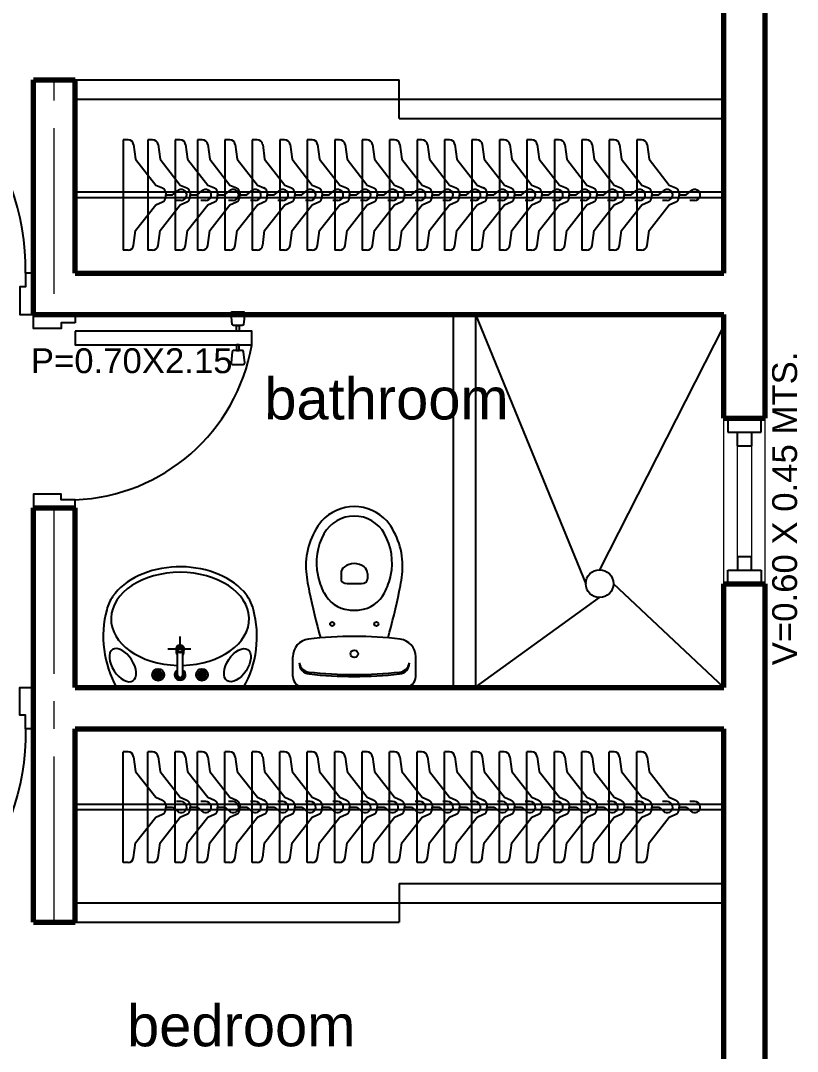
# Model space of a CAD drawing. Header units: millimetres. Extents: x 1707.4 to 1732.2, y 584.6 to 598.3.
# Drawn here: x 1713.745 to 1716.559, y 590.856 to 594.588 of the extents above; entities that cross this region are included whole.
import ezdxf

# ---------------------------------------------------------------- set-up
doc = ezdxf.new("R2010")
doc.units = ezdxf.units.MM
doc.linetypes.add('ACAD_ISO04W100', pattern=[30, 24, -3, 0, -3])
for name, color, linetype, lineweight in [('EJES', 22, 'ACAD_ISO04W100', 18), ('FINA', 141, 'Continuous', 13), ('MEDIANA', 33, 'Continuous', 25), ('MUROS', 142, 'Continuous', 70)]:
    doc.layers.add(name, color=color, linetype=linetype, lineweight=lineweight)
doc.styles.add('arial', font='arial.ttf')

# ---------------------------------------------------------------- blocks, each defined once
blk = doc.blocks.new('Puerta 90')
at = {"layer": 'MEDIANA'}
for points in [[(1219.4383, 1002.7294), (1219.4883, 1002.7294), (1219.4883, 1003.5694), (1219.4383, 1003.5694), (1219.4383, 1002.7294)], [(1219.4083, 1002.7294), (1219.4083, 1002.6794), (1219.4283, 1002.6794), (1219.4283, 1002.5794), (1219.3783, 1002.5794), (1219.3783, 1002.7294), (1219.4083, 1002.7294)], [(1220.2483, 1002.7294), (1220.2483, 1002.6794), (1220.2283, 1002.6794), (1220.2283, 1002.5794), (1220.2783, 1002.5794), (1220.2783, 1002.7294), (1220.2483, 1002.7294)]]:
    blk.add_lwpolyline(points, dxfattribs=at)
for points in [[(1219.4135, 1003.4989), (1219.3735, 1003.4949, -0.443716), (1219.368, 1003.4999), (1219.368, 1003.5388, -0.443716), (1219.3735, 1003.5438), (1219.4135, 1003.5398, -0.385314), (1219.418, 1003.5348), (1219.418, 1003.5039, -0.385314)], [(1219.5132, 1003.4989), (1219.5532, 1003.4949, 0.443716), (1219.5587, 1003.4999), (1219.5587, 1003.5388, 0.443716), (1219.5532, 1003.5438), (1219.5132, 1003.5398, 0.385314), (1219.5087, 1003.5348), (1219.5087, 1003.5039, 0.385314)]]:
    blk.add_lwpolyline(points, format="xyb", close=True, dxfattribs=at)
for points in [[(1219.4383, 1003.5144), (1219.418, 1003.5144), (1219.418, 1003.5244), (1219.4383, 1003.5244)], [(1219.4883, 1003.5144), (1219.5087, 1003.5144), (1219.5087, 1003.5244), (1219.4883, 1003.5244)]]:
    blk.add_lwpolyline(points, close=True, dxfattribs=at)
blk.add_arc((1219.4306, 1002.7533), 0.8181, 358.3208, 85.9543, dxfattribs=at)
blk = doc.blocks.new('Puerta 70')
at = {"layer": 'MEDIANA'}
for points in [[(2331.5853, 483.3201), (2331.6353, 483.3201), (2331.6353, 483.9601), (2331.5853, 483.9601), (2331.5853, 483.3201)], [(2331.5553, 483.3201), (2331.5553, 483.2701), (2331.5753, 483.2701), (2331.5753, 483.1701), (2331.5253, 483.1701), (2331.5253, 483.3201), (2331.5553, 483.3201)], [(2332.1953, 483.3201), (2332.1953, 483.2701), (2332.1753, 483.2701), (2332.1753, 483.1701), (2332.2253, 483.1701), (2332.2253, 483.3201), (2332.1953, 483.3201)]]:
    blk.add_lwpolyline(points, dxfattribs=at)
for points in [[(2331.5605, 483.8897), (2331.5205, 483.8857, -0.443716), (2331.515, 483.8906), (2331.515, 483.9296, -0.443716), (2331.5205, 483.9346), (2331.5605, 483.9306, -0.385314), (2331.565, 483.9256), (2331.565, 483.8946, -0.385314)], [(2331.6602, 483.8897), (2331.7002, 483.8857, 0.443716), (2331.7057, 483.8906), (2331.7057, 483.9296, 0.443716), (2331.7002, 483.9346), (2331.6602, 483.9306, 0.385314), (2331.6557, 483.9256), (2331.6557, 483.8946, 0.385314)]]:
    blk.add_lwpolyline(points, format="xyb", close=True, dxfattribs=at)
for points in [[(2331.5853, 483.9051), (2331.565, 483.9051), (2331.565, 483.9151), (2331.5853, 483.9151)], [(2331.6353, 483.9051), (2331.6557, 483.9051), (2331.6557, 483.9151), (2331.6353, 483.9151)]]:
    blk.add_lwpolyline(points, close=True, dxfattribs=at)
blk.add_arc((2331.5211, 483.2951), 0.6747, 2.1233, 80.2485, dxfattribs=at)
blk = doc.blocks.new('ncel')
at = {"layer": 'MEDIANA', "color": 154}
for p, q in [((-15.045, 12.5538), (-15.045, 12.4338)), ((-15.045, 12.5538), (-14.995, 12.5538)), ((-14.995, 12.5538), (-14.995, 12.4338)), ((-14.945, 12.5188), (-14.995, 12.5188)), ((-14.945, 12.5188), (-14.945, 12.4688)), ((-14.995, 12.4688), (-14.945, 12.4688)), ((-14.995, 12.4338), (-15.045, 12.4338))]:
    blk.add_line(p, q, dxfattribs=at)
blk = doc.blocks.new('Lavabo')
at = {"layer": 'MEDIANA'}
for p, q in [((1213.0804, 889.1145), (1213.5404, 889.1145)), ((1213.2269, 889.0704), (1213.2179, 889.0747)), ((1213.2269, 889.0663), (1213.2179, 889.062)), ((1213.2279, 889.0717), (1213.221, 889.079)), ((1213.2279, 889.0649), (1213.221, 889.0577)), ((1213.2317, 889.073), (1213.233, 889.0829)), ((1213.2317, 889.0637), (1213.233, 889.0538)), ((1213.2334, 889.0725), (1213.2381, 889.0812)), ((1213.2334, 889.0642), (1213.2381, 889.0555)), ((1213.2357, 889.0692), (1213.2455, 889.071)), ((1213.2357, 889.0675), (1213.2455, 889.0657)), ((1213.3007, 889.0683), (1213.3007, 888.9851)), ((1213.3201, 889.0683), (1213.3201, 888.9851)), ((1213.3851, 889.0692), (1213.3753, 889.071)), ((1213.3851, 889.0675), (1213.3753, 889.0657)), ((1213.3875, 889.0725), (1213.3827, 889.0812)), ((1213.3875, 889.0642), (1213.3827, 889.0555)), ((1213.3891, 889.073), (1213.3878, 889.0829)), ((1213.3891, 889.0637), (1213.3878, 889.0538)), ((1213.3929, 889.0717), (1213.3998, 889.079)), ((1213.3929, 889.0649), (1213.3998, 889.0577)), ((1213.3939, 889.0704), (1213.4029, 889.0747)), ((1213.3939, 889.0663), (1213.4029, 889.062)), ((1213.3542, 888.9744), (1213.2715, 888.9744)), ((1213.3104, 888.9744), (1213.3104, 888.9294))]:
    blk.add_line(p, q, dxfattribs=at)
for centre, radius in [((1213.2311, 889.0683), 0.0216), ((1213.2311, 889.0683), 0.00468), ((1213.2311, 889.0683), 0.0025), ((1213.2311, 889.0683), 3.87e-14), ((1213.3897, 889.0683), 0.0216), ((1213.3897, 889.0683), 0.00468), ((1213.3897, 889.0683), 0.0025), ((1213.3897, 889.0683), 3.87e-14), ((1213.3104, 888.9744), 0.0144), ((1213.3104, 888.9744), 0.0108)]:
    blk.add_circle(centre, radius, dxfattribs=at)
for centre, radius, start, end in [((1213.4087, 888.9297), 0.3767, 150.6241, 194.8845), ((1213.2121, 888.9297), 0.3767, 345.1155, 29.3759), ((1213.2311, 889.0683), 0.0147, 154.4598, 205.5402), ((1213.2195, 889.0768), 0.00267, 32.9831, 255.0169), ((1213.2195, 889.0599), 0.00267, 104.9831, 327.0169), ((1213.2311, 889.0683), 0.0147, 82.4598, 133.5402), ((1213.2311, 889.0683), 0.00998, 154.5084, 205.4916), ((1213.2311, 889.0683), 0.00998, 82.5084, 133.4916), ((1213.2311, 889.0683), 0.00998, 226.5084, 277.4916), ((1213.2356, 889.082), 0.00267, 320.9831, 183.0169), ((1213.2311, 889.0683), 0.00998, 10.5084, 61.4916), ((1213.2311, 889.0683), 0.00998, 298.5084, 349.4916), ((1213.2311, 889.0683), 0.0147, 10.4598, 61.5402), ((1213.2311, 889.0683), 0.0147, 298.4598, 349.5402), ((1213.2455, 889.0683), 0.00267, 248.9831, 111.0169), ((1213.3104, 889.0683), 0.0197, 299.6409, 240.3591), ((1213.3104, 889.0683), 0.0146, 311.6355, 228.3645), ((1213.3104, 889.0683), 0.00972, 0, 180), ((1213.3753, 889.0683), 0.00267, 68.9831, 291.0169), ((1213.3897, 889.0683), 0.0147, 118.4598, 169.5402), ((1213.3897, 889.0683), 0.0147, 190.4598, 241.5402), ((1213.3897, 889.0683), 0.00998, 118.5084, 169.4916), ((1213.3897, 889.0683), 0.00998, 190.5084, 241.4916), ((1213.3853, 889.082), 0.00267, 356.9831, 219.0169), ((1213.3897, 889.0683), 0.0147, 46.4598, 97.5402), ((1213.3897, 889.0683), 0.00998, 46.5084, 97.4916), ((1213.3897, 889.0683), 0.00998, 262.5084, 313.4916), ((1213.3897, 889.0683), 0.00998, 334.5084, 25.4916), ((1213.4014, 889.0768), 0.00267, 284.9831, 147.0169), ((1213.4014, 889.0599), 0.00267, 212.9831, 75.0169), ((1213.3897, 889.0683), 0.0147, 334.4598, 25.5402), ((1213.2311, 889.0683), 0.0147, 226.4598, 277.5402), ((1213.2356, 889.0546), 0.00267, 176.9831, 39.0169), ((1213.3853, 889.0546), 0.00267, 140.9831, 3.0169), ((1213.3897, 889.0683), 0.0147, 262.4598, 313.5402), ((1213.3104, 888.9854), 0.0141, 133.7459, 46.2541), ((1213.3104, 888.9851), 0.00972, 180, 0)]:
    blk.add_arc(centre, radius, start, end, dxfattribs=at)
blk.add_ellipse((1213.1028, 889.0335), major_axis=(-0.037, -0.0566), ratio=0.555174, dxfattribs=at)
at = {"layer": 'MEDIANA', "extrusion": (0, 0, -1)}
blk.add_ellipse((1213.518, 889.0335), major_axis=(0.037, -0.0566), ratio=0.555174, dxfattribs=at)
at = {"layer": 'MEDIANA'}
blk.add_ellipse((1213.3104, 888.866), major_axis=(-0.25, 0), ratio=0.674, start_param=4.751279, end_param=10.956684, dxfattribs=at)
blk.add_open_spline([(1213.0446, 888.8329), (1213.0506, 888.8095), (1213.0627, 888.7871), (1213.1313, 888.7084), (1213.2284, 888.6743), (1213.42, 888.6811), (1213.512, 888.7219), (1213.5643, 888.7995), (1213.5712, 888.815), (1213.5762, 888.8329)], degree=3, knots=[6.45159, 6.45159, 6.45159, 6.45159, 6.814272, 6.814272, 7.906489, 7.906489, 8.998707, 8.998707, 9.245833, 9.245833, 9.245833, 9.245833], dxfattribs=at)
blk = doc.blocks.new('VI-IN')
for p, q in [((-0.1825, 0), (0, 0)), ((0.1825, 0), (0, 0)), ((-0.2225, -0.04), (-0.2225, -0.1116)), ((0, -0.04), (-0.0111, -0.04)), ((0, -0.04), (0.0111, -0.04)), ((0.2225, -0.04), (0.2225, -0.1116)), ((-0.048, -0.413), (-0.048, -0.3929)), ((0.048, -0.413), (0.048, -0.3929))]:
    blk.add_line(p, q)
for centre, radius in [((0, -0.122), 0.0135), ((0, -0.122), 0.0135), ((-0.08, -0.23), 0.0075), ((0.08, -0.23), 0.0075)]:
    blk.add_circle(centre, radius)
for centre, radius, start, end in [((-0.1825, -0.04), 0.04, 90, 180), ((0.1825, -0.04), 0.04, 0, 90), ((-0.1595, -0.0887), 0.04, 96.2719, 180), ((-0.1601, -0.0959), 0.04, 96.2141, 169.7572), ((0, -1.54), 1.493, 90, 96.3306), ((0, -1.54), 1.5, 90, 96.2719), ((0, -1.54), 1.5, 83.7281, 90), ((0, -1.54), 1.493, 83.6694, 90), ((0.1595, -0.0887), 0.04, 0, 83.7281), ((0.1601, -0.0959), 0.04, 10.2428, 83.7859), ((-0.1585, -0.1116), 0.064, 180, 263.2069), ((0.1585, -0.1116), 0.064, 276.7931, 0), ((0, 1.219), 1.404, 263.2069, 270), ((2.2862, -0.8496), 2.5, 164.456, 168.4256), ((0, 1.219), 1.404, 270, 276.7931), ((-2.2862, -0.8496), 2.5, 11.5744, 15.544), ((-0.007, -0.396), 0.1156, 96.2419, 152.5973), ((0, -0.46), 0.18, 90, 96.2419), ((0, -0.46), 0.18, 83.7581, 90), ((0.007, -0.396), 0.1156, 27.4027, 83.7581), ((0.4232, -0.4757), 0.6, 167.7093, 175.6206), ((0.1123, -0.4578), 0.25, 152.5973, 168.3805), ((-0.1123, -0.4578), 0.25, 11.6195, 27.4027), ((-0.4232, -0.4757), 0.6, 4.3794, 12.2907), ((0.079, -0.451), 0.216, 168.3805, 209.1161), ((-0.033, -0.3929), 0.015, 96.6492, 180), ((0, -0.676), 0.3, 90, 96.6492), ((0, -0.676), 0.3, 83.3508, 90), ((0.033, -0.3929), 0.015, 0, 83.3508), ((-0.079, -0.451), 0.216, 330.8839, 11.6195), ((0.0848, -0.4404), 0.26, 177.6972, 218.7131), ((-0.018, -0.413), 0.03, 180, 233.1301), ((0, -0.389), 0.06, 233.1301, 270), ((0, -0.389), 0.06, 270, 306.8699), ((0.018, -0.413), 0.03, 306.8699, 0), ((-0.0848, -0.4404), 0.26, 321.2869, 2.3028), ((0, -0.495), 0.1256, 209.1161, 270), ((0, -0.495), 0.1256, 270, 330.8839), ((0, -0.495), 0.16, 222.4362, 270), ((0, -0.495), 0.16, 270, 317.5638)]:
    blk.add_arc(centre, radius, start, end)

msp = doc.modelspace()

# ---------------------------------------------------------------- linework, layer by layer
for p, q in [((1715.3125, 593.5233), (1715.3125, 592.1733)), ((1715.3925, 593.5233), (1715.3925, 592.1733))]:
    msp.add_line(p, q)
at = {"layer": 'EJES', "ltscale": 0.025}
for p, q in [((1713.8675, 593.5983), (1713.8675, 594.3733)), ((1713.8675, 591.3233), (1713.8675, 592.8233))]:
    msp.add_line(p, q, dxfattribs=at)
at = {"layer": 'FINA'}
for p, q in [((1716.2925, 592.5483), (1716.2925, 593.1483)), ((1716.4425, 592.5483), (1716.4425, 593.1483)), ((1716.3425, 592.6483), (1716.3425, 593.0483)), ((1716.3925, 593.0483), (1716.3925, 592.6483))]:
    msp.add_line(p, q, dxfattribs=at)
at = {"layer": 'MEDIANA'}
for p, q in [((1713.9425, 594.3733), (1715.1166, 594.3733)), ((1715.1166, 594.2333), (1715.1166, 594.3733)), ((1713.9425, 594.3033), (1716.2925, 594.3033)), ((1715.1166, 594.2333), (1716.2925, 594.2333)), ((1714.1348, 594.1564), (1714.1171, 594.1564)), ((1714.1171, 594.1564), (1714.1171, 593.7564)), ((1714.2235, 594.1564), (1714.2059, 594.1564)), ((1714.2059, 594.1564), (1714.2059, 593.7564)), ((1714.323, 594.1564), (1714.3053, 594.1564)), ((1714.3053, 594.1564), (1714.3053, 593.7564)), ((1714.4033, 594.1564), (1714.3857, 594.1564)), ((1714.3857, 594.1564), (1714.3857, 593.7564)), ((1714.5028, 594.1564), (1714.4851, 594.1564)), ((1714.4851, 594.1564), (1714.4851, 593.7564)), ((1714.6022, 594.1564), (1714.5846, 594.1564)), ((1714.5846, 594.1564), (1714.5846, 593.7564)), ((1714.7017, 594.1564), (1714.684, 594.1564)), ((1714.684, 594.1564), (1714.684, 593.7564)), ((1714.8011, 594.1564), (1714.7835, 594.1564)), ((1714.7835, 594.1564), (1714.7835, 593.7564)), ((1714.9006, 594.1564), (1714.8829, 594.1564)), ((1714.8829, 594.1564), (1714.8829, 593.7564)), ((1715, 594.1564), (1714.9824, 594.1564)), ((1714.9824, 594.1564), (1714.9824, 593.7564)), ((1715.0995, 594.1564), (1715.0819, 594.1564)), ((1715.0819, 594.1564), (1715.0819, 593.7564)), ((1715.1989, 594.1564), (1715.1813, 594.1564)), ((1715.1813, 594.1564), (1715.1813, 593.7564)), ((1715.2984, 594.1564), (1715.2808, 594.1564)), ((1715.2808, 594.1564), (1715.2808, 593.7564)), ((1715.3979, 594.1564), (1715.3802, 594.1564)), ((1715.3802, 594.1564), (1715.3802, 593.7564)), ((1715.4973, 594.1564), (1715.4797, 594.1564)), ((1715.4797, 594.1564), (1715.4797, 593.7564)), ((1715.5968, 594.1564), (1715.5791, 594.1564)), ((1715.5791, 594.1564), (1715.5791, 593.7564)), ((1715.6962, 594.1564), (1715.6786, 594.1564)), ((1715.6786, 594.1564), (1715.6786, 593.7564)), ((1715.7957, 594.1564), (1715.778, 594.1564)), ((1715.778, 594.1564), (1715.778, 593.7564)), ((1715.8951, 594.1564), (1715.8775, 594.1564)), ((1715.8775, 594.1564), (1715.8775, 593.7564)), ((1715.9946, 594.1564), (1715.9769, 594.1564)), ((1715.9769, 594.1564), (1715.9769, 593.7564)), ((1714.1546, 594.1391), (1714.1618, 594.0856)), ((1714.2433, 594.1391), (1714.2505, 594.0856)), ((1714.3428, 594.1391), (1714.35, 594.0856)), ((1714.4231, 594.1391), (1714.4303, 594.0856)), ((1714.5226, 594.1391), (1714.5298, 594.0856)), ((1714.6221, 594.1391), (1714.6292, 594.0856)), ((1714.7215, 594.1391), (1714.7287, 594.0856)), ((1714.821, 594.1391), (1714.8282, 594.0856)), ((1714.9204, 594.1391), (1714.9276, 594.0856)), ((1715.0199, 594.1391), (1715.0271, 594.0856)), ((1715.1193, 594.1391), (1715.1265, 594.0856)), ((1715.2188, 594.1391), (1715.226, 594.0856)), ((1715.3182, 594.1391), (1715.3254, 594.0856)), ((1715.4177, 594.1391), (1715.4249, 594.0856)), ((1715.5171, 594.1391), (1715.5243, 594.0856)), ((1715.6166, 594.1391), (1715.6238, 594.0856)), ((1715.716, 594.1391), (1715.7232, 594.0856)), ((1715.8155, 594.1391), (1715.8227, 594.0856)), ((1715.9149, 594.1391), (1715.9221, 594.0856)), ((1716.0144, 594.1391), (1716.0216, 594.0856)), ((1714.1618, 594.0856), (1714.2348, 593.9924)), ((1714.2505, 594.0856), (1714.3235, 593.9924)), ((1714.35, 594.0856), (1714.423, 593.9924)), ((1714.4303, 594.0856), (1714.5034, 593.9924)), ((1714.5298, 594.0856), (1714.6028, 593.9924)), ((1714.6292, 594.0856), (1714.7023, 593.9924)), ((1714.7287, 594.0856), (1714.8017, 593.9924)), ((1714.8282, 594.0856), (1714.9012, 593.9924)), ((1714.9276, 594.0856), (1715.0006, 593.9924)), ((1715.0271, 594.0856), (1715.1001, 593.9924)), ((1715.1265, 594.0856), (1715.1995, 593.9924)), ((1715.226, 594.0856), (1715.299, 593.9924)), ((1715.3254, 594.0856), (1715.3984, 593.9924)), ((1715.4249, 594.0856), (1715.4979, 593.9924)), ((1715.5243, 594.0856), (1715.5973, 593.9924)), ((1715.6238, 594.0856), (1715.6968, 593.9924)), ((1715.7232, 594.0856), (1715.7962, 593.9924)), ((1715.8227, 594.0856), (1715.8957, 593.9924)), ((1715.9221, 594.0856), (1715.9951, 593.9924)), ((1716.0216, 594.0856), (1716.0946, 593.9924)), ((1716.2925, 593.9664), (1713.9425, 593.9664)), ((1714.2348, 593.9924), (1714.2589, 593.9818)), ((1714.2961, 593.9564), (1714.3169, 593.9736)), ((1714.3235, 593.9924), (1714.3476, 593.9818)), ((1714.3849, 593.9564), (1714.4057, 593.9736)), ((1714.423, 593.9924), (1714.4471, 593.9818)), ((1714.4843, 593.9564), (1714.5051, 593.9736)), ((1714.5034, 593.9924), (1714.5274, 593.9818)), ((1714.5647, 593.9564), (1714.5855, 593.9736)), ((1714.6028, 593.9924), (1714.6269, 593.9818)), ((1714.6641, 593.9564), (1714.6849, 593.9736)), ((1714.7023, 593.9924), (1714.7263, 593.9818)), ((1714.7636, 593.9564), (1714.7844, 593.9736)), ((1714.8017, 593.9924), (1714.8258, 593.9818)), ((1714.863, 593.9564), (1714.8838, 593.9736)), ((1714.9012, 593.9924), (1714.9252, 593.9818)), ((1714.9625, 593.9564), (1714.9833, 593.9736)), ((1715.0006, 593.9924), (1715.0247, 593.9818)), ((1715.0619, 593.9564), (1715.0827, 593.9736)), ((1715.1001, 593.9924), (1715.1241, 593.9818)), ((1715.1614, 593.9564), (1715.1822, 593.9736)), ((1715.1995, 593.9924), (1715.2236, 593.9818)), ((1715.2608, 593.9564), (1715.2816, 593.9736)), ((1715.299, 593.9924), (1715.323, 593.9818)), ((1715.3603, 593.9564), (1715.3811, 593.9736)), ((1715.3984, 593.9924), (1715.4225, 593.9818)), ((1715.4597, 593.9564), (1715.4805, 593.9736)), ((1715.4979, 593.9924), (1715.5219, 593.9818)), ((1715.5592, 593.9564), (1715.58, 593.9736)), ((1715.5973, 593.9924), (1715.6214, 593.9818)), ((1715.6586, 593.9564), (1715.6795, 593.9736)), ((1715.6968, 593.9924), (1715.7208, 593.9818)), ((1715.7581, 593.9564), (1715.7789, 593.9736)), ((1715.7962, 593.9924), (1715.8203, 593.9818)), ((1715.8575, 593.9564), (1715.8784, 593.9736)), ((1715.8957, 593.9924), (1715.9197, 593.9818)), ((1715.957, 593.9564), (1715.9778, 593.9736)), ((1715.9951, 593.9924), (1716.0192, 593.9818)), ((1716.0564, 593.9564), (1716.0773, 593.9736)), ((1716.0946, 593.9924), (1716.1186, 593.9818)), ((1716.1559, 593.9564), (1716.1767, 593.9736)), ((1716.2925, 593.9464), (1713.9425, 593.9464)), ((1714.2348, 593.9205), (1714.2589, 593.9311)), ((1714.2708, 593.9635), (1714.2708, 593.9564)), ((1714.2708, 593.9494), (1714.2708, 593.9564)), ((1714.2708, 593.9564), (1714.2961, 593.9564)), ((1714.3271, 593.9364), (1714.3096, 593.9364)), ((1714.3235, 593.9205), (1714.3476, 593.9311)), ((1714.3595, 593.9635), (1714.3595, 593.9564)), ((1714.3595, 593.9564), (1714.3849, 593.9564)), ((1714.3595, 593.9494), (1714.3595, 593.9564)), ((1714.4159, 593.9364), (1714.3983, 593.9364)), ((1714.423, 593.9205), (1714.4471, 593.9311)), ((1714.459, 593.9635), (1714.459, 593.9564)), ((1714.459, 593.9494), (1714.459, 593.9564)), ((1714.459, 593.9564), (1714.4843, 593.9564)), ((1714.5153, 593.9364), (1714.4978, 593.9364)), ((1714.5034, 593.9205), (1714.5274, 593.9311)), ((1714.5393, 593.9635), (1714.5393, 593.9564)), ((1714.5393, 593.9564), (1714.5647, 593.9564)), ((1714.5393, 593.9494), (1714.5393, 593.9564)), ((1714.5957, 593.9364), (1714.5781, 593.9364)), ((1714.6028, 593.9205), (1714.6269, 593.9311)), ((1714.6388, 593.9635), (1714.6388, 593.9564)), ((1714.6388, 593.9564), (1714.6641, 593.9564)), ((1714.6388, 593.9494), (1714.6388, 593.9564)), ((1714.6951, 593.9364), (1714.6776, 593.9364)), ((1714.7023, 593.9205), (1714.7263, 593.9311)), ((1714.7382, 593.9635), (1714.7382, 593.9564)), ((1714.7382, 593.9564), (1714.7636, 593.9564)), ((1714.7382, 593.9494), (1714.7382, 593.9564)), ((1714.7946, 593.9364), (1714.777, 593.9364)), ((1714.8017, 593.9205), (1714.8258, 593.9311)), ((1714.8377, 593.9635), (1714.8377, 593.9564)), ((1714.8377, 593.9564), (1714.863, 593.9564)), ((1714.8377, 593.9494), (1714.8377, 593.9564)), ((1714.8377, 593.9564), (1714.863, 593.9564)), ((1714.894, 593.9364), (1714.8765, 593.9364)), ((1714.9012, 593.9205), (1714.9252, 593.9311)), ((1714.9371, 593.9635), (1714.9371, 593.9564)), ((1714.9371, 593.9494), (1714.9371, 593.9564)), ((1714.9371, 593.9564), (1714.9625, 593.9564)), ((1714.9935, 593.9364), (1714.9759, 593.9364)), ((1715.0006, 593.9205), (1715.0247, 593.9311)), ((1715.0366, 593.9635), (1715.0366, 593.9564)), ((1715.0366, 593.9494), (1715.0366, 593.9564)), ((1715.0366, 593.9564), (1715.0619, 593.9564)), ((1715.0929, 593.9364), (1715.0754, 593.9364)), ((1715.1001, 593.9205), (1715.1241, 593.9311)), ((1715.136, 593.9635), (1715.136, 593.9564)), ((1715.136, 593.9494), (1715.136, 593.9564)), ((1715.136, 593.9564), (1715.1614, 593.9564)), ((1715.1924, 593.9364), (1715.1748, 593.9364)), ((1715.1995, 593.9205), (1715.2236, 593.9311)), ((1715.2355, 593.9635), (1715.2355, 593.9564)), ((1715.2355, 593.9494), (1715.2355, 593.9564)), ((1715.2355, 593.9564), (1715.2608, 593.9564)), ((1715.2919, 593.9364), (1715.2743, 593.9364)), ((1715.299, 593.9205), (1715.323, 593.9311)), ((1715.3349, 593.9635), (1715.3349, 593.9564)), ((1715.3349, 593.9494), (1715.3349, 593.9564)), ((1715.3349, 593.9564), (1715.3603, 593.9564)), ((1715.3913, 593.9364), (1715.3737, 593.9364)), ((1715.3984, 593.9205), (1715.4225, 593.9311)), ((1715.4344, 593.9635), (1715.4344, 593.9564)), ((1715.4344, 593.9494), (1715.4344, 593.9564)), ((1715.4344, 593.9564), (1715.4597, 593.9564)), ((1715.4908, 593.9364), (1715.4732, 593.9364)), ((1715.4979, 593.9205), (1715.5219, 593.9311)), ((1715.5339, 593.9635), (1715.5339, 593.9564)), ((1715.5339, 593.9494), (1715.5339, 593.9564)), ((1715.5339, 593.9564), (1715.5592, 593.9564)), ((1715.5902, 593.9364), (1715.5726, 593.9364)), ((1715.5973, 593.9205), (1715.6214, 593.9311)), ((1715.6333, 593.9635), (1715.6333, 593.9564)), ((1715.6333, 593.9494), (1715.6333, 593.9564)), ((1715.6333, 593.9564), (1715.6586, 593.9564)), ((1715.6897, 593.9364), (1715.6721, 593.9364)), ((1715.6968, 593.9205), (1715.7208, 593.9311)), ((1715.7328, 593.9635), (1715.7328, 593.9564)), ((1715.7328, 593.9494), (1715.7328, 593.9564)), ((1715.7328, 593.9564), (1715.7581, 593.9564)), ((1715.7891, 593.9364), (1715.7715, 593.9364)), ((1715.7962, 593.9205), (1715.8203, 593.9311)), ((1715.8322, 593.9635), (1715.8322, 593.9564)), ((1715.8322, 593.9494), (1715.8322, 593.9564)), ((1715.8322, 593.9564), (1715.8575, 593.9564)), ((1715.8886, 593.9364), (1715.871, 593.9364)), ((1715.8957, 593.9205), (1715.9197, 593.9311)), ((1715.9317, 593.9635), (1715.9317, 593.9564)), ((1715.9317, 593.9494), (1715.9317, 593.9564)), ((1715.9317, 593.9564), (1715.957, 593.9564)), ((1715.988, 593.9364), (1715.9704, 593.9364)), ((1715.9951, 593.9205), (1716.0192, 593.9311)), ((1716.0311, 593.9635), (1716.0311, 593.9564)), ((1716.0311, 593.9494), (1716.0311, 593.9564)), ((1716.0311, 593.9564), (1716.0564, 593.9564)), ((1716.0875, 593.9364), (1716.0699, 593.9364)), ((1716.0946, 593.9205), (1716.1186, 593.9311)), ((1716.1306, 593.9635), (1716.1306, 593.9564)), ((1716.1306, 593.9494), (1716.1306, 593.9564)), ((1716.1306, 593.9564), (1716.1559, 593.9564)), ((1716.1869, 593.9364), (1716.1693, 593.9364)), ((1714.1618, 593.8273), (1714.2348, 593.9205)), ((1714.2505, 593.8273), (1714.3235, 593.9205)), ((1714.35, 593.8273), (1714.423, 593.9205)), ((1714.4303, 593.8273), (1714.5034, 593.9205)), ((1714.5298, 593.8273), (1714.6028, 593.9205)), ((1714.6292, 593.8273), (1714.7023, 593.9205)), ((1714.7287, 593.8273), (1714.8017, 593.9205)), ((1714.8282, 593.8273), (1714.9012, 593.9205)), ((1714.9276, 593.8273), (1715.0006, 593.9205)), ((1715.0271, 593.8273), (1715.1001, 593.9205)), ((1715.1265, 593.8273), (1715.1995, 593.9205)), ((1715.226, 593.8273), (1715.299, 593.9205)), ((1715.3254, 593.8273), (1715.3984, 593.9205)), ((1715.4249, 593.8273), (1715.4979, 593.9205)), ((1715.5243, 593.8273), (1715.5973, 593.9205)), ((1715.6238, 593.8273), (1715.6968, 593.9205)), ((1715.7232, 593.8273), (1715.7962, 593.9205)), ((1715.8227, 593.8273), (1715.8957, 593.9205)), ((1715.9221, 593.8273), (1715.9951, 593.9205)), ((1716.0216, 593.8273), (1716.0946, 593.9205)), ((1714.1546, 593.7738), (1714.1618, 593.8273)), ((1714.2433, 593.7738), (1714.2505, 593.8273)), ((1714.3428, 593.7738), (1714.35, 593.8273)), ((1714.4231, 593.7738), (1714.4303, 593.8273)), ((1714.5226, 593.7738), (1714.5298, 593.8273)), ((1714.6221, 593.7738), (1714.6292, 593.8273)), ((1714.7215, 593.7738), (1714.7287, 593.8273)), ((1714.821, 593.7738), (1714.8282, 593.8273)), ((1714.9204, 593.7738), (1714.9276, 593.8273)), ((1715.0199, 593.7738), (1715.0271, 593.8273)), ((1715.1193, 593.7738), (1715.1265, 593.8273)), ((1715.2188, 593.7738), (1715.226, 593.8273)), ((1715.3182, 593.7738), (1715.3254, 593.8273)), ((1715.4177, 593.7738), (1715.4249, 593.8273)), ((1715.5171, 593.7738), (1715.5243, 593.8273)), ((1715.6166, 593.7738), (1715.6238, 593.8273)), ((1715.716, 593.7738), (1715.7232, 593.8273)), ((1715.8155, 593.7738), (1715.8227, 593.8273)), ((1715.9149, 593.7738), (1715.9221, 593.8273)), ((1716.0144, 593.7738), (1716.0216, 593.8273)), ((1714.1348, 593.7564), (1714.1171, 593.7564)), ((1714.2235, 593.7564), (1714.2059, 593.7564)), ((1714.323, 593.7564), (1714.3053, 593.7564)), ((1714.4033, 593.7564), (1714.3857, 593.7564)), ((1714.5028, 593.7564), (1714.4851, 593.7564)), ((1714.6022, 593.7564), (1714.5846, 593.7564)), ((1714.7017, 593.7564), (1714.684, 593.7564)), ((1714.8011, 593.7564), (1714.7835, 593.7564)), ((1714.9006, 593.7564), (1714.8829, 593.7564)), ((1715, 593.7564), (1714.9824, 593.7564)), ((1715.0995, 593.7564), (1715.0819, 593.7564)), ((1715.1989, 593.7564), (1715.1813, 593.7564)), ((1715.2984, 593.7564), (1715.2808, 593.7564)), ((1715.3979, 593.7564), (1715.3802, 593.7564)), ((1715.4973, 593.7564), (1715.4797, 593.7564)), ((1715.5968, 593.7564), (1715.5791, 593.7564)), ((1715.6962, 593.7564), (1715.6786, 593.7564)), ((1715.7957, 593.7564), (1715.778, 593.7564)), ((1715.8951, 593.7564), (1715.8775, 593.7564)), ((1715.9946, 593.7564), (1715.9769, 593.7564)), ((1715.3925, 593.5233), (1715.7925, 592.5492)), ((1716.2925, 593.4838), (1715.8425, 592.5992)), ((1716.2925, 592.1733), (1715.8925, 592.5492)), ((1715.3925, 592.1742), (1715.8425, 592.4992)), ((1714.1348, 591.9401), (1714.1171, 591.9401)), ((1714.1171, 591.5401), (1714.1171, 591.9401)), ((1714.1546, 591.9228), (1714.1618, 591.8692)), ((1714.2235, 591.9401), (1714.2059, 591.9401)), ((1714.2059, 591.5401), (1714.2059, 591.9401)), ((1714.2433, 591.9228), (1714.2505, 591.8692)), ((1714.323, 591.9401), (1714.3053, 591.9401)), ((1714.3053, 591.5401), (1714.3053, 591.9401)), ((1714.3428, 591.9228), (1714.35, 591.8692)), ((1714.4033, 591.9401), (1714.3857, 591.9401)), ((1714.3857, 591.5401), (1714.3857, 591.9401)), ((1714.4231, 591.9228), (1714.4303, 591.8692)), ((1714.5028, 591.9401), (1714.4851, 591.9401)), ((1714.4851, 591.5401), (1714.4851, 591.9401)), ((1714.5226, 591.9228), (1714.5298, 591.8692)), ((1714.6022, 591.9401), (1714.5846, 591.9401)), ((1714.5846, 591.5401), (1714.5846, 591.9401)), ((1714.6221, 591.9228), (1714.6292, 591.8692)), ((1714.7017, 591.9401), (1714.684, 591.9401)), ((1714.684, 591.5401), (1714.684, 591.9401)), ((1714.7215, 591.9228), (1714.7287, 591.8692)), ((1714.8011, 591.9401), (1714.7835, 591.9401)), ((1714.7835, 591.5401), (1714.7835, 591.9401)), ((1714.821, 591.9228), (1714.8282, 591.8692)), ((1714.9006, 591.9401), (1714.8829, 591.9401)), ((1714.8829, 591.5401), (1714.8829, 591.9401)), ((1714.9204, 591.9228), (1714.9276, 591.8692)), ((1715, 591.9401), (1714.9824, 591.9401)), ((1714.9824, 591.5401), (1714.9824, 591.9401)), ((1715.0199, 591.9228), (1715.0271, 591.8692)), ((1715.0995, 591.9401), (1715.0819, 591.9401)), ((1715.0819, 591.5401), (1715.0819, 591.9401)), ((1715.1193, 591.9228), (1715.1265, 591.8692)), ((1715.1989, 591.9401), (1715.1813, 591.9401)), ((1715.1813, 591.5401), (1715.1813, 591.9401)), ((1715.2188, 591.9228), (1715.226, 591.8692)), ((1715.2984, 591.9401), (1715.2808, 591.9401)), ((1715.2808, 591.5401), (1715.2808, 591.9401)), ((1715.3182, 591.9228), (1715.3254, 591.8692)), ((1715.3979, 591.9401), (1715.3802, 591.9401)), ((1715.3802, 591.5401), (1715.3802, 591.9401)), ((1715.4177, 591.9228), (1715.4249, 591.8692)), ((1715.4973, 591.9401), (1715.4797, 591.9401)), ((1715.4797, 591.5401), (1715.4797, 591.9401)), ((1715.5171, 591.9228), (1715.5243, 591.8692)), ((1715.5968, 591.9401), (1715.5791, 591.9401)), ((1715.5791, 591.5401), (1715.5791, 591.9401)), ((1715.6166, 591.9228), (1715.6238, 591.8692)), ((1715.6962, 591.9401), (1715.6786, 591.9401)), ((1715.6786, 591.5401), (1715.6786, 591.9401)), ((1715.716, 591.9228), (1715.7232, 591.8692)), ((1715.7957, 591.9401), (1715.778, 591.9401)), ((1715.778, 591.5401), (1715.778, 591.9401)), ((1715.8155, 591.9228), (1715.8227, 591.8692)), ((1715.8951, 591.9401), (1715.8775, 591.9401)), ((1715.8775, 591.5401), (1715.8775, 591.9401)), ((1715.9149, 591.9228), (1715.9221, 591.8692)), ((1715.9946, 591.9401), (1715.9769, 591.9401)), ((1715.9769, 591.5401), (1715.9769, 591.9401)), ((1716.0144, 591.9228), (1716.0216, 591.8692)), ((1714.1618, 591.8692), (1714.2348, 591.7761)), ((1714.2505, 591.8692), (1714.3235, 591.7761)), ((1714.35, 591.8692), (1714.423, 591.7761)), ((1714.4303, 591.8692), (1714.5034, 591.7761)), ((1714.5298, 591.8692), (1714.6028, 591.7761)), ((1714.6292, 591.8692), (1714.7023, 591.7761)), ((1714.7287, 591.8692), (1714.8017, 591.7761)), ((1714.8282, 591.8692), (1714.9012, 591.7761)), ((1714.9276, 591.8692), (1715.0006, 591.7761)), ((1715.0271, 591.8692), (1715.1001, 591.7761)), ((1715.1265, 591.8692), (1715.1995, 591.7761)), ((1715.226, 591.8692), (1715.299, 591.7761)), ((1715.3254, 591.8692), (1715.3984, 591.7761)), ((1715.4249, 591.8692), (1715.4979, 591.7761)), ((1715.5243, 591.8692), (1715.5973, 591.7761)), ((1715.6238, 591.8692), (1715.6968, 591.7761)), ((1715.7232, 591.8692), (1715.7962, 591.7761)), ((1715.8227, 591.8692), (1715.8957, 591.7761)), ((1715.9221, 591.8692), (1715.9951, 591.7761)), ((1716.0216, 591.8692), (1716.0946, 591.7761)), ((1714.2348, 591.7761), (1714.2589, 591.7654)), ((1714.3235, 591.7761), (1714.3476, 591.7654)), ((1714.423, 591.7761), (1714.4471, 591.7654)), ((1714.5034, 591.7761), (1714.5274, 591.7654)), ((1714.6028, 591.7761), (1714.6269, 591.7654)), ((1714.7023, 591.7761), (1714.7263, 591.7654)), ((1714.8017, 591.7761), (1714.8258, 591.7654)), ((1714.9012, 591.7761), (1714.9252, 591.7654)), ((1715.0006, 591.7761), (1715.0247, 591.7654)), ((1715.1001, 591.7761), (1715.1241, 591.7654)), ((1715.1995, 591.7761), (1715.2236, 591.7654)), ((1715.299, 591.7761), (1715.323, 591.7654)), ((1715.3984, 591.7761), (1715.4225, 591.7654)), ((1715.4979, 591.7761), (1715.5219, 591.7654)), ((1715.5973, 591.7761), (1715.6214, 591.7654)), ((1715.6968, 591.7761), (1715.7208, 591.7654)), ((1715.7962, 591.7761), (1715.8203, 591.7654)), ((1715.8957, 591.7761), (1715.9197, 591.7654)), ((1715.9951, 591.7761), (1716.0192, 591.7654)), ((1716.0946, 591.7761), (1716.1186, 591.7654)), ((1716.2925, 591.7501), (1713.9425, 591.7501)), ((1716.2925, 591.7301), (1713.9425, 591.7301)), ((1714.2708, 591.7471), (1714.2708, 591.7401)), ((1714.2708, 591.733), (1714.2708, 591.7401)), ((1714.2708, 591.7401), (1714.2961, 591.7401)), ((1714.2961, 591.7401), (1714.3169, 591.7229)), ((1714.3271, 591.7601), (1714.3096, 591.7601)), ((1714.3595, 591.7471), (1714.3595, 591.7401)), ((1714.3595, 591.7401), (1714.3849, 591.7401)), ((1714.3595, 591.733), (1714.3595, 591.7401)), ((1714.3849, 591.7401), (1714.4057, 591.7229)), ((1714.4159, 591.7601), (1714.3983, 591.7601)), ((1714.459, 591.7471), (1714.459, 591.7401)), ((1714.459, 591.733), (1714.459, 591.7401)), ((1714.459, 591.7401), (1714.4843, 591.7401)), ((1714.4843, 591.7401), (1714.5051, 591.7229)), ((1714.5153, 591.7601), (1714.4978, 591.7601)), ((1714.5393, 591.7471), (1714.5393, 591.7401)), ((1714.5393, 591.7401), (1714.5647, 591.7401)), ((1714.5393, 591.733), (1714.5393, 591.7401)), ((1714.5647, 591.7401), (1714.5855, 591.7229)), ((1714.5957, 591.7601), (1714.5781, 591.7601)), ((1714.6388, 591.7471), (1714.6388, 591.7401)), ((1714.6388, 591.7401), (1714.6641, 591.7401)), ((1714.6388, 591.733), (1714.6388, 591.7401)), ((1714.6641, 591.7401), (1714.6849, 591.7229)), ((1714.6951, 591.7601), (1714.6776, 591.7601)), ((1714.7382, 591.7471), (1714.7382, 591.7401)), ((1714.7382, 591.7401), (1714.7636, 591.7401)), ((1714.7382, 591.733), (1714.7382, 591.7401)), ((1714.7636, 591.7401), (1714.7844, 591.7229)), ((1714.7946, 591.7601), (1714.777, 591.7601)), ((1714.8377, 591.7471), (1714.8377, 591.7401)), ((1714.8377, 591.7401), (1714.863, 591.7401)), ((1714.8377, 591.733), (1714.8377, 591.7401)), ((1714.8377, 591.7401), (1714.863, 591.7401)), ((1714.863, 591.7401), (1714.8838, 591.7229)), ((1714.894, 591.7601), (1714.8765, 591.7601)), ((1714.9371, 591.7471), (1714.9371, 591.7401)), ((1714.9371, 591.733), (1714.9371, 591.7401)), ((1714.9371, 591.7401), (1714.9625, 591.7401)), ((1714.9625, 591.7401), (1714.9833, 591.7229)), ((1714.9935, 591.7601), (1714.9759, 591.7601)), ((1715.0366, 591.7471), (1715.0366, 591.7401)), ((1715.0366, 591.733), (1715.0366, 591.7401)), ((1715.0366, 591.7401), (1715.0619, 591.7401)), ((1715.0619, 591.7401), (1715.0827, 591.7229)), ((1715.0929, 591.7601), (1715.0754, 591.7601)), ((1715.136, 591.7471), (1715.136, 591.7401)), ((1715.136, 591.733), (1715.136, 591.7401)), ((1715.136, 591.7401), (1715.1614, 591.7401)), ((1715.1614, 591.7401), (1715.1822, 591.7229)), ((1715.1924, 591.7601), (1715.1748, 591.7601)), ((1715.2355, 591.7471), (1715.2355, 591.7401)), ((1715.2355, 591.733), (1715.2355, 591.7401)), ((1715.2355, 591.7401), (1715.2608, 591.7401)), ((1715.2608, 591.7401), (1715.2816, 591.7229)), ((1715.2919, 591.7601), (1715.2743, 591.7601)), ((1715.3349, 591.7471), (1715.3349, 591.7401)), ((1715.3349, 591.733), (1715.3349, 591.7401)), ((1715.3349, 591.7401), (1715.3603, 591.7401)), ((1715.3603, 591.7401), (1715.3811, 591.7229)), ((1715.3913, 591.7601), (1715.3737, 591.7601)), ((1715.4344, 591.7471), (1715.4344, 591.7401)), ((1715.4344, 591.733), (1715.4344, 591.7401)), ((1715.4344, 591.7401), (1715.4597, 591.7401)), ((1715.4597, 591.7401), (1715.4805, 591.7229)), ((1715.4908, 591.7601), (1715.4732, 591.7601)), ((1715.5339, 591.7471), (1715.5339, 591.7401)), ((1715.5339, 591.733), (1715.5339, 591.7401)), ((1715.5339, 591.7401), (1715.5592, 591.7401)), ((1715.5592, 591.7401), (1715.58, 591.7229)), ((1715.5902, 591.7601), (1715.5726, 591.7601)), ((1715.6333, 591.7471), (1715.6333, 591.7401)), ((1715.6333, 591.733), (1715.6333, 591.7401)), ((1715.6333, 591.7401), (1715.6586, 591.7401)), ((1715.6586, 591.7401), (1715.6795, 591.7229)), ((1715.6897, 591.7601), (1715.6721, 591.7601)), ((1715.7328, 591.7471), (1715.7328, 591.7401)), ((1715.7328, 591.733), (1715.7328, 591.7401)), ((1715.7328, 591.7401), (1715.7581, 591.7401)), ((1715.7581, 591.7401), (1715.7789, 591.7229)), ((1715.7891, 591.7601), (1715.7715, 591.7601)), ((1715.8322, 591.7471), (1715.8322, 591.7401)), ((1715.8322, 591.733), (1715.8322, 591.7401)), ((1715.8322, 591.7401), (1715.8575, 591.7401)), ((1715.8575, 591.7401), (1715.8784, 591.7229)), ((1715.8886, 591.7601), (1715.871, 591.7601)), ((1715.9317, 591.7471), (1715.9317, 591.7401)), ((1715.9317, 591.733), (1715.9317, 591.7401)), ((1715.9317, 591.7401), (1715.957, 591.7401)), ((1715.957, 591.7401), (1715.9778, 591.7229)), ((1715.988, 591.7601), (1715.9704, 591.7601)), ((1716.0311, 591.7471), (1716.0311, 591.7401)), ((1716.0311, 591.733), (1716.0311, 591.7401)), ((1716.0311, 591.7401), (1716.0564, 591.7401)), ((1716.0564, 591.7401), (1716.0773, 591.7229)), ((1716.0875, 591.7601), (1716.0699, 591.7601)), ((1716.1306, 591.7471), (1716.1306, 591.7401)), ((1716.1306, 591.733), (1716.1306, 591.7401)), ((1716.1306, 591.7401), (1716.1559, 591.7401)), ((1716.1559, 591.7401), (1716.1767, 591.7229)), ((1716.1869, 591.7601), (1716.1693, 591.7601)), ((1714.1618, 591.611), (1714.2348, 591.7041)), ((1714.2348, 591.7041), (1714.2589, 591.7148)), ((1714.2505, 591.611), (1714.3235, 591.7041)), ((1714.3235, 591.7041), (1714.3476, 591.7148)), ((1714.35, 591.611), (1714.423, 591.7041)), ((1714.423, 591.7041), (1714.4471, 591.7148)), ((1714.4303, 591.611), (1714.5034, 591.7041)), ((1714.5034, 591.7041), (1714.5274, 591.7148)), ((1714.5298, 591.611), (1714.6028, 591.7041)), ((1714.6028, 591.7041), (1714.6269, 591.7148)), ((1714.6292, 591.611), (1714.7023, 591.7041)), ((1714.7023, 591.7041), (1714.7263, 591.7148)), ((1714.7287, 591.611), (1714.8017, 591.7041)), ((1714.8017, 591.7041), (1714.8258, 591.7148)), ((1714.8282, 591.611), (1714.9012, 591.7041)), ((1714.9012, 591.7041), (1714.9252, 591.7148)), ((1714.9276, 591.611), (1715.0006, 591.7041)), ((1715.0006, 591.7041), (1715.0247, 591.7148)), ((1715.0271, 591.611), (1715.1001, 591.7041)), ((1715.1001, 591.7041), (1715.1241, 591.7148)), ((1715.1265, 591.611), (1715.1995, 591.7041)), ((1715.1995, 591.7041), (1715.2236, 591.7148)), ((1715.226, 591.611), (1715.299, 591.7041)), ((1715.299, 591.7041), (1715.323, 591.7148)), ((1715.3254, 591.611), (1715.3984, 591.7041)), ((1715.3984, 591.7041), (1715.4225, 591.7148)), ((1715.4249, 591.611), (1715.4979, 591.7041)), ((1715.4979, 591.7041), (1715.5219, 591.7148)), ((1715.5243, 591.611), (1715.5973, 591.7041)), ((1715.5973, 591.7041), (1715.6214, 591.7148)), ((1715.6238, 591.611), (1715.6968, 591.7041)), ((1715.6968, 591.7041), (1715.7208, 591.7148)), ((1715.7232, 591.611), (1715.7962, 591.7041)), ((1715.7962, 591.7041), (1715.8203, 591.7148)), ((1715.8227, 591.611), (1715.8957, 591.7041)), ((1715.8957, 591.7041), (1715.9197, 591.7148)), ((1715.9221, 591.611), (1715.9951, 591.7041)), ((1715.9951, 591.7041), (1716.0192, 591.7148)), ((1716.0216, 591.611), (1716.0946, 591.7041)), ((1716.0946, 591.7041), (1716.1186, 591.7148)), ((1714.1546, 591.5574), (1714.1618, 591.611)), ((1714.2433, 591.5574), (1714.2505, 591.611)), ((1714.3428, 591.5574), (1714.35, 591.611)), ((1714.4231, 591.5574), (1714.4303, 591.611)), ((1714.5226, 591.5574), (1714.5298, 591.611)), ((1714.6221, 591.5574), (1714.6292, 591.611)), ((1714.7215, 591.5574), (1714.7287, 591.611)), ((1714.821, 591.5574), (1714.8282, 591.611)), ((1714.9204, 591.5574), (1714.9276, 591.611)), ((1715.0199, 591.5574), (1715.0271, 591.611)), ((1715.1193, 591.5574), (1715.1265, 591.611)), ((1715.2188, 591.5574), (1715.226, 591.611)), ((1715.3182, 591.5574), (1715.3254, 591.611)), ((1715.4177, 591.5574), (1715.4249, 591.611)), ((1715.5171, 591.5574), (1715.5243, 591.611)), ((1715.6166, 591.5574), (1715.6238, 591.611)), ((1715.716, 591.5574), (1715.7232, 591.611)), ((1715.8155, 591.5574), (1715.8227, 591.611)), ((1715.9149, 591.5574), (1715.9221, 591.611)), ((1716.0144, 591.5574), (1716.0216, 591.611)), ((1714.1348, 591.5401), (1714.1171, 591.5401)), ((1714.2235, 591.5401), (1714.2059, 591.5401)), ((1714.323, 591.5401), (1714.3053, 591.5401)), ((1714.4033, 591.5401), (1714.3857, 591.5401)), ((1714.5028, 591.5401), (1714.4851, 591.5401)), ((1714.6022, 591.5401), (1714.5846, 591.5401)), ((1714.7017, 591.5401), (1714.684, 591.5401)), ((1714.8011, 591.5401), (1714.7835, 591.5401)), ((1714.9006, 591.5401), (1714.8829, 591.5401)), ((1715, 591.5401), (1714.9824, 591.5401)), ((1715.0995, 591.5401), (1715.0819, 591.5401)), ((1715.1989, 591.5401), (1715.1813, 591.5401)), ((1715.2984, 591.5401), (1715.2808, 591.5401)), ((1715.3979, 591.5401), (1715.3802, 591.5401)), ((1715.4973, 591.5401), (1715.4797, 591.5401)), ((1715.5968, 591.5401), (1715.5791, 591.5401)), ((1715.6962, 591.5401), (1715.6786, 591.5401)), ((1715.7957, 591.5401), (1715.778, 591.5401)), ((1715.8951, 591.5401), (1715.8775, 591.5401)), ((1715.9946, 591.5401), (1715.9769, 591.5401)), ((1715.1166, 591.4633), (1716.2925, 591.4633)), ((1715.1166, 591.4633), (1715.1166, 591.3233)), ((1713.9425, 591.3933), (1716.2925, 591.3933)), ((1713.9425, 591.3233), (1715.1166, 591.3233))]:
    msp.add_line(p, q, dxfattribs=at)
msp.add_circle((1715.8425, 592.5492), 0.05, dxfattribs=at)
for centre, start, end in [((1714.1348, 594.1364), 7.6534, 90), ((1714.2235, 594.1364), 7.6534, 90), ((1714.323, 594.1364), 7.6534, 90), ((1714.4033, 594.1364), 7.6534, 90), ((1714.5028, 594.1364), 7.6534, 90), ((1714.6022, 594.1364), 7.6534, 90), ((1714.7017, 594.1364), 7.6534, 90), ((1714.8011, 594.1364), 7.6534, 90), ((1714.9006, 594.1364), 7.6534, 90), ((1715, 594.1364), 7.6534, 90), ((1715.0995, 594.1364), 7.6534, 90), ((1715.1989, 594.1364), 7.6534, 90), ((1715.2984, 594.1364), 7.6534, 90), ((1715.3979, 594.1364), 7.6534, 90), ((1715.4973, 594.1364), 7.6534, 90), ((1715.5968, 594.1364), 7.6534, 90), ((1715.6962, 594.1364), 7.6534, 90), ((1715.7957, 594.1364), 7.6534, 90), ((1715.8951, 594.1364), 7.6534, 90), ((1715.9946, 594.1364), 7.6534, 90), ((1714.2508, 593.9635), 0, 66.1814), ((1714.3271, 593.9564), 270, 138.4351), ((1714.3395, 593.9635), 0, 66.1814), ((1714.4159, 593.9564), 270, 138.4351), ((1714.439, 593.9635), 0, 66.1814), ((1714.5153, 593.9564), 270, 138.4351), ((1714.5193, 593.9635), 0, 66.1814), ((1714.5957, 593.9564), 270, 138.4351), ((1714.6188, 593.9635), 0, 66.1814), ((1714.6951, 593.9564), 270, 138.4351), ((1714.7182, 593.9635), 0, 66.1814), ((1714.7946, 593.9564), 270, 138.4351), ((1714.8177, 593.9635), 0, 66.1814), ((1714.894, 593.9564), 270, 138.4351), ((1714.9171, 593.9635), 0, 66.1814), ((1714.9935, 593.9564), 270, 138.4351), ((1715.0166, 593.9635), 0, 66.1814), ((1715.0929, 593.9564), 270, 138.4351), ((1715.116, 593.9635), 0, 66.1814), ((1715.1924, 593.9564), 270, 138.4351), ((1715.2155, 593.9635), 0, 66.1814), ((1715.2919, 593.9564), 270, 138.4351), ((1715.3149, 593.9635), 0, 66.1814), ((1715.3913, 593.9564), 270, 138.4351), ((1715.4144, 593.9635), 0, 66.1814), ((1715.4908, 593.9564), 270, 138.4351), ((1715.5139, 593.9635), 0, 66.1814), ((1715.5902, 593.9564), 270, 138.4351), ((1715.6133, 593.9635), 0, 66.1814), ((1715.6897, 593.9564), 270, 138.4351), ((1715.7128, 593.9635), 0, 66.1814), ((1715.7891, 593.9564), 270, 138.4351), ((1715.8122, 593.9635), 0, 66.1814), ((1715.8886, 593.9564), 270, 138.4351), ((1715.9117, 593.9635), 0, 66.1814), ((1715.988, 593.9564), 270, 138.4351), ((1716.0111, 593.9635), 0, 66.1814), ((1716.0875, 593.9564), 270, 138.4351), ((1716.1106, 593.9635), 0, 66.1814), ((1716.1869, 593.9564), 270, 138.4351), ((1714.2508, 593.9494), 293.8186, 0), ((1714.3395, 593.9494), 293.8186, 0), ((1714.439, 593.9494), 293.8186, 0), ((1714.5193, 593.9494), 293.8186, 0), ((1714.6188, 593.9494), 293.8186, 0), ((1714.7182, 593.9494), 293.8186, 0), ((1714.8177, 593.9494), 293.8186, 0), ((1714.9171, 593.9494), 293.8186, 0), ((1715.0166, 593.9494), 293.8186, 0), ((1715.116, 593.9494), 293.8186, 0), ((1715.2155, 593.9494), 293.8186, 0), ((1715.3149, 593.9494), 293.8186, 0), ((1715.4144, 593.9494), 293.8186, 0), ((1715.5139, 593.9494), 293.8186, 0), ((1715.6133, 593.9494), 293.8186, 0), ((1715.7128, 593.9494), 293.8186, 0), ((1715.8122, 593.9494), 293.8186, 0), ((1715.9117, 593.9494), 293.8186, 0), ((1716.0111, 593.9494), 293.8186, 0), ((1716.1106, 593.9494), 293.8186, 0), ((1714.1348, 593.7764), 270, 352.3466), ((1714.2235, 593.7764), 270, 352.3466), ((1714.323, 593.7764), 270, 352.3466), ((1714.4033, 593.7764), 270, 352.3466), ((1714.5028, 593.7764), 270, 352.3466), ((1714.6022, 593.7764), 270, 352.3466), ((1714.7017, 593.7764), 270, 352.3466), ((1714.8011, 593.7764), 270, 352.3466), ((1714.9006, 593.7764), 270, 352.3466), ((1715, 593.7764), 270, 352.3466), ((1715.0995, 593.7764), 270, 352.3466), ((1715.1989, 593.7764), 270, 352.3466), ((1715.2984, 593.7764), 270, 352.3466), ((1715.3979, 593.7764), 270, 352.3466), ((1715.4973, 593.7764), 270, 352.3466), ((1715.5968, 593.7764), 270, 352.3466), ((1715.6962, 593.7764), 270, 352.3466), ((1715.7957, 593.7764), 270, 352.3466), ((1715.8951, 593.7764), 270, 352.3466), ((1715.9946, 593.7764), 270, 352.3466), ((1714.1348, 591.9201), 7.6534, 90), ((1714.2235, 591.9201), 7.6534, 90), ((1714.323, 591.9201), 7.6534, 90), ((1714.4033, 591.9201), 7.6534, 90), ((1714.5028, 591.9201), 7.6534, 90), ((1714.6022, 591.9201), 7.6534, 90), ((1714.7017, 591.9201), 7.6534, 90), ((1714.8011, 591.9201), 7.6534, 90), ((1714.9006, 591.9201), 7.6534, 90), ((1715, 591.9201), 7.6534, 90), ((1715.0995, 591.9201), 7.6534, 90), ((1715.1989, 591.9201), 7.6534, 90), ((1715.2984, 591.9201), 7.6534, 90), ((1715.3979, 591.9201), 7.6534, 90), ((1715.4973, 591.9201), 7.6534, 90), ((1715.5968, 591.9201), 7.6534, 90), ((1715.6962, 591.9201), 7.6534, 90), ((1715.7957, 591.9201), 7.6534, 90), ((1715.8951, 591.9201), 7.6534, 90), ((1715.9946, 591.9201), 7.6534, 90), ((1714.2508, 591.7471), 360, 66.1814), ((1714.3395, 591.7471), 360, 66.1814), ((1714.439, 591.7471), 360, 66.1814), ((1714.5193, 591.7471), 360, 66.1814), ((1714.6188, 591.7471), 360, 66.1814), ((1714.7182, 591.7471), 360, 66.1814), ((1714.8177, 591.7471), 360, 66.1814), ((1714.9171, 591.7471), 360, 66.1814), ((1715.0166, 591.7471), 360, 66.1814), ((1715.116, 591.7471), 360, 66.1814), ((1715.2155, 591.7471), 360, 66.1814), ((1715.3149, 591.7471), 360, 66.1814), ((1715.4144, 591.7471), 360, 66.1814), ((1715.5139, 591.7471), 360, 66.1814), ((1715.6133, 591.7471), 360, 66.1814), ((1715.7128, 591.7471), 360, 66.1814), ((1715.8122, 591.7471), 360, 66.1814), ((1715.9117, 591.7471), 360, 66.1814), ((1716.0111, 591.7471), 360, 66.1814), ((1716.1106, 591.7471), 360, 66.1814), ((1714.2508, 591.733), 293.8186, 360), ((1714.3271, 591.7401), 221.5649, 90), ((1714.3395, 591.733), 293.8186, 360), ((1714.4159, 591.7401), 221.5649, 90), ((1714.439, 591.733), 293.8186, 360), ((1714.5153, 591.7401), 221.5649, 90), ((1714.5193, 591.733), 293.8186, 360), ((1714.5957, 591.7401), 221.5649, 90), ((1714.6188, 591.733), 293.8186, 360), ((1714.6951, 591.7401), 221.5649, 90), ((1714.7182, 591.733), 293.8186, 360), ((1714.7946, 591.7401), 221.5649, 90), ((1714.8177, 591.733), 293.8186, 360), ((1714.894, 591.7401), 221.5649, 90), ((1714.9171, 591.733), 293.8186, 360), ((1714.9935, 591.7401), 221.5649, 90), ((1715.0166, 591.733), 293.8186, 360), ((1715.0929, 591.7401), 221.5649, 90), ((1715.116, 591.733), 293.8186, 360), ((1715.1924, 591.7401), 221.5649, 90), ((1715.2155, 591.733), 293.8186, 360), ((1715.2919, 591.7401), 221.5649, 90), ((1715.3149, 591.733), 293.8186, 360), ((1715.3913, 591.7401), 221.5649, 90), ((1715.4144, 591.733), 293.8186, 360), ((1715.4908, 591.7401), 221.5649, 90), ((1715.5139, 591.733), 293.8186, 360), ((1715.5902, 591.7401), 221.5649, 90), ((1715.6133, 591.733), 293.8186, 360), ((1715.6897, 591.7401), 221.5649, 90), ((1715.7128, 591.733), 293.8186, 360), ((1715.7891, 591.7401), 221.5649, 90), ((1715.8122, 591.733), 293.8186, 360), ((1715.8886, 591.7401), 221.5649, 90), ((1715.9117, 591.733), 293.8186, 360), ((1715.988, 591.7401), 221.5649, 90), ((1716.0111, 591.733), 293.8186, 360), ((1716.0875, 591.7401), 221.5649, 90), ((1716.1106, 591.733), 293.8186, 360), ((1716.1869, 591.7401), 221.5649, 90), ((1714.1348, 591.5601), 270, 352.3466), ((1714.2235, 591.5601), 270, 352.3466), ((1714.323, 591.5601), 270, 352.3466), ((1714.4033, 591.5601), 270, 352.3466), ((1714.5028, 591.5601), 270, 352.3466), ((1714.6022, 591.5601), 270, 352.3466), ((1714.7017, 591.5601), 270, 352.3466), ((1714.8011, 591.5601), 270, 352.3466), ((1714.9006, 591.5601), 270, 352.3466), ((1715, 591.5601), 270, 352.3466), ((1715.0995, 591.5601), 270, 352.3466), ((1715.1989, 591.5601), 270, 352.3466), ((1715.2984, 591.5601), 270, 352.3466), ((1715.3979, 591.5601), 270, 352.3466), ((1715.4973, 591.5601), 270, 352.3466), ((1715.5968, 591.5601), 270, 352.3466), ((1715.6962, 591.5601), 270, 352.3466), ((1715.7957, 591.5601), 270, 352.3466), ((1715.8951, 591.5601), 270, 352.3466), ((1715.9946, 591.5601), 270, 352.3466)]:
    msp.add_arc(centre, 0.02, start, end, dxfattribs=at)
at = {"layer": 'MUROS'}
for p, q in [((1716.4425, 593.1483), (1716.4425, 598.1733)), ((1716.2925, 593.6733), (1716.2925, 598.0233)), ((1713.7925, 593.5233), (1713.7925, 594.3733)), ((1713.7925, 594.3733), (1713.9425, 594.3733)), ((1713.9425, 593.6733), (1713.9425, 594.3733)), ((1713.9425, 593.6733), (1716.2925, 593.6733)), ((1713.7925, 593.5233), (1716.2925, 593.5233)), ((1716.2925, 593.1483), (1716.2925, 593.5233)), ((1716.2925, 593.1483), (1716.4425, 593.1483)), ((1713.7925, 591.3233), (1713.7925, 592.8233)), ((1713.7925, 592.8233), (1713.9425, 592.8233)), ((1713.9425, 592.1733), (1713.9425, 592.8233)), ((1716.2925, 592.1733), (1716.2925, 592.5483)), ((1716.2925, 592.5483), (1716.4425, 592.5483)), ((1716.4425, 587.5233), (1716.4425, 592.5483)), ((1713.9425, 592.1733), (1716.2925, 592.1733)), ((1713.9425, 591.3233), (1713.9425, 592.0233)), ((1713.9425, 592.0233), (1716.2925, 592.0233)), ((1716.2925, 587.6733), (1716.2925, 592.0233)), ((1713.7925, 591.3233), (1713.9425, 591.3233))]:
    msp.add_line(p, q, dxfattribs=at)

# ---------------------------------------------------------------- block references
at = {"rotation": 270}
msp.add_blockref('Puerta 70', (1230.6224, 2925.0486), dxfattribs=at)
at = {"layer": 'MEDIANA'}
msp.add_blockref('Puerta 90', (493.5142, -409.0561), dxfattribs=at)
at = {"layer": 'MEDIANA', "xscale": -1}
for name, p, rotation in [('ncel', (1728.8613, 578.1033), 90), ('Puerta 90', (493.5142, 1594.7526), 180)]:
    msp.add_blockref(name, p, dxfattribs=dict(at, rotation=rotation))
at = {"layer": 'MEDIANA'}
for name, p, rotation in [('VI-IN', (1714.9539, 592.1733), 180), ('ncel', (1728.8613, 607.5932), 90), ('Lavabo', (2927.6334, 1481.2878), 180)]:
    msp.add_blockref(name, p, dxfattribs=dict(at, rotation=rotation))

# ---------------------------------------------------------------- texts
at = {"attachment_point": 1, "style": 'arial'}
for s, insert, char_height, width in [('\\pxi2.1289;P{\\fArial|b0|i0|c238|p34;=}0.70{\\fArial|b0|i0|c238|p34;X}2.15', (1713.5909, 593.4014), 0.09, 1.501538), ('\\pxi1.9873;bathroom', (1714.3298, 593.2937), 0.15, 1.501538), ('{\\fArial|b0|i0|c238|p34;bedroom} ', (1714.1309, 591.0244), 0.15, 1.351045)]:
    msp.add_mtext(s, dxfattribs=dict(at, insert=insert, char_height=char_height, width=width))
at = {"insert": (1716.4676, 592.0623), "char_height": 0.09, "width": 1.501538, "attachment_point": 1, "rotation": 90, "style": 'arial'}
msp.add_mtext('\\pxi2.1289;{\\fArial|b0|i0|c238|p34;V=}0{\\fArial|b0|i0|c238|p34;.}60{\\fArial|b0|i0|c238|p34; X }0{\\fArial|b0|i0|c238|p34;.}45{\\fArial|b0|i0|c238|p34; MTS.}', dxfattribs=at)

doc.saveas('drawing.dxf')
